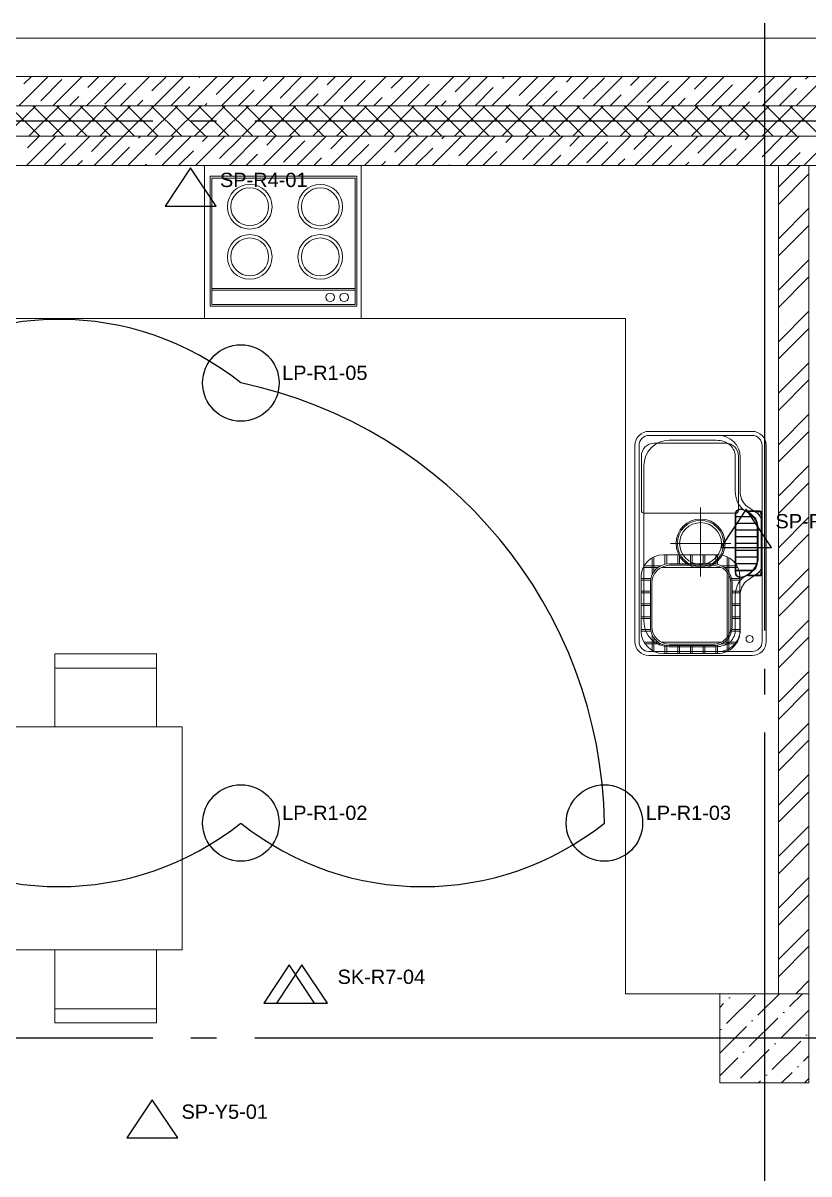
# Model space of a CAD drawing. Header units: inches. Extents: x -21163 to 11874, y -14995 to 6550.
# Drawn here: x -12160 to -9076, y -2796 to 1721 of the extents above; entities that cross this region are included whole.
import ezdxf

# ---------------------------------------------------------------- set-up
doc = ezdxf.new("R2010")
doc.units = ezdxf.units.IN
doc.header["$MEASUREMENT"] = 0
doc.linetypes.add('CONTI', pattern=[0])
doc.linetypes.add('GOST2.303 5', pattern=[24, 20, -1.5, 1, -1.5])
doc.layers.get('0').update_dxf_attribs({"color": 8})
for name, color, linetype in [('axis_dim', 8, 'CONTI'), ('LIGHTING', 4, 'Continuous'), ('SOCKETS', 1, 'Continuous'), ('TAGS', 7, 'Continuous'), ('WIRING', 4, 'Continuous')]:
    doc.layers.add(name, color=color, linetype=linetype)
for name, color, linetype, lineweight in [('furniture', 8, 'Continuous', 0), ('stair1', 8, 'Continuous', 15), ('Wall2', 8, 'Continuous', 5)]:
    doc.layers.add(name, color=color, linetype=linetype, lineweight=lineweight)
doc.styles.get("Standard").update_dxf_attribs({"font": 'arial.ttf'})

# ---------------------------------------------------------------- blocks, each defined once
blk = doc.blocks.new('5566ry')
at = {"linetype": 'ByBlock', "lineweight": 9, "ltscale": 100}
h = blk.add_hatch(dxfattribs=at)
h.set_pattern_fill('ANSI36', color=0, scale=20, angle=0.1731020596280691, style=0)
h.set_pattern_definition([(45.17310205962806, (-320375.4296827945, 1443038.455312585), (33.30275391175018, 123.5796998171359), [158.7499999999999, -31.74999999999999, 0, -31.74999999999999])])
h.paths.add_polyline_path([(-320376.6381613092, 1443388.453487055), (-320026.6381613091, 1443388.453487055), (-320026.6381613091, 1443038.453487055), (-320376.6381613092, 1443038.453487055)])
at = {"color": 0, "linetype": 'ByBlock', "ltscale": 100}
blk.add_lwpolyline([(-320376.6381613092, 1443038.453487055), (-320026.6381613091, 1443038.453487055), (-320026.6381613091, 1443388.453487055), (-320376.6381613092, 1443388.453487055)], close=True, dxfattribs=at)

msp = doc.modelspace()

# ---------------------------------------------------------------- linework, layer by layer
at = {"layer": 'axis_dim', "linetype": 'GOST2.303 5', "lineweight": 25, "ltscale": 100}
for points in [[(-9250.585864923405, 1720.663313470119), (-9250.585864923405, 1336.000607961127)], [(-9250.585864923405, 1336.000607961127), (-13750.58586492341, 1336.000607961127)], [(-3500.582942242714, 1336.000607961127), (-9250.585864923405, 1336.000607961127)], [(-9250.585864923405, 1336.000607961127), (-9250.585864923405, -2263.999392038873)], [(-9250.585864923405, -2263.999392038873), (-13750.58586492341, -2263.999392038873)], [(-3500.582942242714, -2263.999392038873), (-9250.585864923405, -2263.999392038873)], [(-9250.585864923405, -2263.999392038873), (-9250.585864923405, -7663.999392038873)]]:
    msp.add_lwpolyline(points, dxfattribs=at)
at = {"layer": 'furniture'}
for p, q in [((-11425.19181245051, 1119.357724565264), (-11425.19181245051, 609.3577245652642)), ((-11425.19181245051, 1119.357724565264), (-10849.19181245051, 1119.357724565264)), ((-11418.19181245051, 1112.357724565264), (-11418.19181245051, 616.3577245652642)), ((-11418.19181245051, 1112.357724565264), (-10856.19181245051, 1112.357724565264)), ((-10856.19181245051, 1112.357724565264), (-10856.19181245051, 616.3577245652642)), ((-10849.19181245051, 1119.357724565264), (-10849.19181245051, 609.3577245652642)), ((-11418.19181245051, 678.631324565221), (-10856.19181245051, 678.631324565221)), ((-11418.19181245051, 671.631324565221), (-10856.19181245051, 671.631324565221)), ((-11425.19181245051, 609.3577245652642), (-10849.19181245051, 609.3577245652642)), ((-11418.19181245051, 616.3577245652642), (-10856.19181245051, 616.3577245652642)), ((-9298.554751725846, 118.0529712492217), (-9703.554751725846, 118.0529708813493)), ((-9430.554751711876, 102.0529711290811), (-9703.554751711878, 102.0529708813493)), ((-9298.554751711876, 102.0529712492217), (-9703.554751711878, 102.0529708813493)), ((-9758.554751676485, 63.05297083152355), (-9758.554751597323, -24.33026208145647)), ((-9742.554751676485, 63.05297084595905), (-9742.554751597325, -24.33026206702097)), ((-9742.554751676485, 63.05297084595905), (-9742.554751597325, -24.33026206702097)), ((-9683.120450873837, 71.39679136849837), (-9402.202163300455, 71.39679162368076)), ((-9439.55475169418, 83.05297112116487), (-9623.55475169418, 83.05297095399247)), ((-9259.554751613157, -6.482092719749644), (-9259.554751676485, 63.05297128461198)), ((-9243.554751613157, -6.482092705314144), (-9243.554751676485, 63.05297129904748)), ((-9733.120450633556, -193.0750003394122), (-9733.120450828203, 21.39679132286357)), ((-9364.554751510708, -118.9936319889883), (-9364.554751634576, 17.05297118915142)), ((-9352.20216325482, 21.3967916688499), (-9352.202163060176, -193.0749999934258)), ((-9345.554751510708, -118.9936319717589), (-9345.554751634576, 17.05297120638089)), ((-9758.554751597323, -24.33026208145647), (-9758.554751056225, -619.563796255962)), ((-9742.554751597325, -24.33026206702097), (-9742.554751056225, -619.5637962415266)), ((-9742.554751597325, -24.33026206702097), (-9742.554751056225, -619.5637962415266)), ((-9723.554751603842, -16.94702913681148), (-9723.554751597325, -24.33026204932584)), ((-9723.554751597325, -24.33026204932584), (-9723.554751056225, -619.5637962242971)), ((-9259.554751056225, -619.5637958028736), (-9259.554751613157, -6.482092719749644)), ((-9243.554751056225, -619.5637957884381), (-9243.554751613157, -6.482092705314144)), ((-9275.51161422392, -205.7760533636819), (-9323.505268331595, -172.5225188217508)), ((-9362.20216305086, -203.0750000022734), (-9723.120450624243, -203.075000330099)), ((-9501.054751326306, -321.9470289347145), (-9501.05475145483, -181.0055756473365)), ((-9365.109691045223, -211.965253395253), (-9365.109690845922, -431.1642845545346)), ((-9365.109691045223, -211.965253395253), (-9365.109690845922, -431.1642845545346)), ((-9363.089691045672, -211.9241883058484), (-9363.089690845438, -431.2053496397482)), ((-9363.089691045672, -211.9241883058484), (-9363.089690845438, -431.2053496397482)), ((-9294.620092942358, -215.5147689108188), (-9363.089691041947, -215.5147689727518)), ((-9293.00436616873, -217.5347689094405), (-9363.089691040086, -217.5347689727704)), ((-9340.391092049867, -186.7297689525793), (-9344.431092048973, -186.7297689558389)), ((-9340.391092049867, -186.7297689525793), (-9344.431092048973, -186.7297689558389)), ((-9340.567698957377, -188.7497689525979), (-9344.31832066735, -188.7497689558576)), ((-9340.567698957377, -188.7497689525979), (-9344.31832066735, -188.7497689558576)), ((-9287.921864793616, -220.2923925279091), (-9335.681701251284, -187.2008640558841)), ((-9267.139691061318, -193.7997688858221), (-9313.599691061281, -193.7997689277316)), ((-9313.599691061281, -193.7997689277316), (-9313.599691058487, -196.8297689279924)), ((-9267.139691061318, -193.7997688858221), (-9313.599691061281, -193.7997689277316)), ((-9313.599691061281, -193.7997689277316), (-9313.599691058487, -196.8297689279924)), ((-9313.599691058487, -196.8297689279924), (-9267.139691058524, -196.8297688856172)), ((-9313.599691058487, -196.8297689279924), (-9267.139691058524, -196.8297688856172)), ((-9263.099691054762, -200.8697688819292), (-9263.0996908359, -442.2597688820595)), ((-9263.099691054762, -200.8697688819292), (-9263.0996908359, -442.2597688820595)), ((-9260.06969083564, -442.2597688792656), (-9260.069691055432, -200.8697688791352)), ((-9260.06969083564, -442.2597688792656), (-9260.069691055432, -200.8697688791352)), ((-9280.39031752476, -241.7747688975568), (-9363.089691017733, -241.7747689729939)), ((-9279.791719459907, -243.7947688971097), (-9363.08969101587, -243.7947689730125)), ((-9277.23969099389, -268.034768895005), (-9363.089690993518, -268.0347689727704)), ((-9277.23969099203, -270.0547688950236), (-9363.089690991656, -270.054768972789)), ((-9278.554751255528, -399.8221370519522), (-9278.554751397089, -244.5140636016066)), ((-9277.23969088772, -385.6062248593579), (-9277.239691003204, -257.5233129302422)), ((-9277.23969088772, -385.6062248593579), (-9277.239691003204, -257.5233129302422)), ((-9275.219690887237, -385.6997688931796), (-9275.219691003653, -257.429768893161)), ((-9275.219690887237, -385.6997688931796), (-9275.219691003653, -257.429768893161)), ((-9259.554751255528, -399.8221370347227), (-9259.554751397089, -244.5140635839115)), ((-9277.239690970608, -294.2947688952471), (-9363.089690970235, -294.2947689730125)), ((-9277.239690968747, -296.3147688948001), (-9363.089690968372, -296.3147689730312)), ((-9619.294302599485, -321.9470290422822), (-9382.815200054067, -321.9470288276124)), ((-9501.054751326306, -321.9470289347145), (-9501.054751208962, -451.0055756473365)), ((-9277.239690946393, -320.5547688950236), (-9363.08969094602, -320.554768972789)), ((-9277.23969094453, -322.5747688950422), (-9363.08969094416, -322.5747689728077)), ((-9277.239690921248, -347.8247688950422), (-9363.089690921806, -347.8247689728076)), ((-9277.239690920316, -349.8447688950609), (-9363.089690919944, -349.8447689728263)), ((-9690.594512884483, -443.3156986033926), (-9690.594512944088, -377.7888776666868)), ((-9683.92951289469, -432.0811989682177), (-9683.929512946846, -374.2851075848947)), ((-9433.53951295463, -365.9484235045883), (-9646.719512954334, -365.9484236983034)), ((-9640.594512919875, -403.8632561268667), (-9640.594512954332, -365.9484236927154)), ((-9633.92951292077, -402.7674969637217), (-9633.929512954295, -365.9484236866618)), ((-9449.594512921736, -402.2834235189865), (-9625.594512921736, -402.283423679174)), ((-9590.594512921736, -402.2834236470433), (-9590.594512954332, -365.9484236470806)), ((-9583.929512921699, -402.2834236409897), (-9583.929512954297, -365.948423641027)), ((-9540.594512921734, -402.2834236018742), (-9540.594512954332, -365.9484236019115)), ((-9533.9295129217, -402.2834235958206), (-9533.929512954293, -365.9484235958579)), ((-9490.594512921736, -402.2834235562394), (-9490.594512954332, -365.9484235562767)), ((-9483.929512921699, -402.2834235501858), (-9483.929512954295, -365.9484235502231)), ((-9440.594512920805, -402.8481381123336), (-9440.594512954332, -365.9484235111075)), ((-9433.929512919836, -404.0081947611096), (-9433.929512954295, -365.9484235050539)), ((-9396.32951289972, -425.83923109457), (-9396.329512947215, -374.2851073241244)), ((-9390.594512893796, -433.0160029015886), (-9390.59451294409, -377.2551226478453)), ((-9277.239690897964, -374.0847688952844), (-9363.089690897594, -374.0847689730498)), ((-9277.239690896102, -376.1047688948373), (-9363.08969089573, -376.1047689730684)), ((-9279.791719318346, -400.3447688973891), (-9363.089690874309, -400.3447689728262)), ((-9280.390317378546, -402.3647688978734), (-9363.089690872446, -402.3647689728448)), ((-9667.79673767274, -415.9484237173955), (-9725.592829056062, -415.9484237695495)), ((-9656.562238049673, -409.2834237071136), (-9722.089058986843, -409.2834237667183)), ((-9418.885204820872, -415.948423491084), (-9655.559820998438, -415.9484237062196)), ((-9451.95051291676, -407.6154235212515), (-9622.49451291652, -407.6154236763167)), ((-9358.169966843889, -409.2834234360988), (-9418.626787780762, -409.2834234910468)), ((-9354.666196762562, -415.9484234328764), (-9407.392288145587, -415.9484234808395)), ((-9396.32951266037, -690.0448567143093), (-9396.329512891338, -435.2659902276854)), ((-9390.594512668416, -681.1390944260555), (-9390.594512883552, -444.1717525047632)), ((-9293.004365978742, -426.6047689092728), (-9363.089690850094, -426.6047689730684)), ((-9294.620092749574, -428.6247689106884), (-9363.089690848232, -428.624768973087)), ((-9335.403702991993, -456.6084571627351), (-9288.009172336177, -424.1394609471234)), ((-9323.294866560936, -471.3439983932683), (-9275.6638782555, -438.7130100142593)), ((-9267.139690832213, -446.2997688858221), (-9313.599690832176, -446.2997689277316)), ((-9313.599690832176, -446.2997689277316), (-9313.599690829382, -449.3297689279923)), ((-9267.139690832213, -446.2997688858221), (-9313.599690832176, -446.2997689277316)), ((-9313.599690832176, -446.2997689277316), (-9313.599690829382, -449.3297689279923)), ((-9313.599690829382, -449.3297689279923), (-9267.13969082942, -449.3297688856172)), ((-9313.599690829382, -449.3297689279923), (-9267.13969082942, -449.3297688856172)), ((-9733.929512682349, -666.3384237775962), (-9733.929512875135, -453.1584237774285)), ((-9696.01468043586, -459.2834237429696), (-9733.929512870476, -459.2834237774285)), ((-9697.110439586431, -465.9484237439381), (-9733.929512863959, -465.9484237774657)), ((-9697.594512696356, -650.2834237443665), (-9697.594512855612, -474.2834237443665)), ((-9692.262512698748, -647.9274237395647), (-9692.262512853345, -477.383423739803)), ((-9382.182512698673, -647.9274234578396), (-9382.182512853273, -477.383423458078)), ((-9346.329512869917, -459.2834234253886), (-9379.174345304236, -459.2834234551909)), ((-9346.329512863398, -465.9484234254258), (-9378.078586140626, -465.9484234542969)), ((-9377.594512696356, -650.283423453794), (-9377.594512855614, -474.2834234537939)), ((-9346.329512681788, -666.3384234255562), (-9346.329512875503, -453.1584234253886)), ((-9344.431091804967, -456.3997689557644), (-9340.39109180493, -456.3997689525048)), ((-9344.431091804967, -456.3997689557644), (-9340.39109180493, -456.3997689525048)), ((-9344.318320426139, -454.3797689557457), (-9340.567698715233, -454.3797689524861)), ((-9344.318320426139, -454.3797689557457), (-9340.567698715233, -454.3797689524861)), ((-9697.594512823947, -509.2834237443666), (-9733.929512824841, -509.2834237774285)), ((-9697.59451281836, -515.9484237444038), (-9733.929512818322, -515.9484237774657)), ((-9346.329512824283, -509.2834234253886), (-9377.594512823947, -509.2834234537939)), ((-9346.329512818695, -515.9484234254257), (-9377.59451281836, -515.9484234538312)), ((-9364.554751018972, -660.9470288108485), (-9364.554751141906, -525.084113800657)), ((-9345.554751018972, -660.9470287936191), (-9345.554751141906, -525.0841137834275)), ((-9697.594512779246, -559.2834237443666), (-9733.929512779207, -559.2834237774285)), ((-9697.594512772725, -565.9484237444038), (-9733.929512772687, -565.9484237774657)), ((-9346.329512779579, -559.2834234253886), (-9377.594512779246, -559.283423453794)), ((-9346.32951277306, -565.9484234254257), (-9377.594512772725, -565.9484234538312)), ((-9758.554751056225, -619.563796255962), (-9758.554750977062, -706.9470291684764)), ((-9742.554751056225, -619.5637962415266), (-9742.554750977062, -706.9470291540409)), ((-9742.554751056225, -619.5637962415266), (-9742.554750977062, -706.9470291540409)), ((-9697.594512733607, -609.2834237443666), (-9733.929512733572, -609.2834237774285)), ((-9697.594512728023, -615.9484237444038), (-9733.929512727984, -615.9484237774657)), ((-9723.554751056225, -619.5637962242971), (-9723.554751049705, -626.9470291368114)), ((-9346.329512733944, -609.2834234253886), (-9377.594512733607, -609.283423453794)), ((-9346.329512727425, -615.9484234254257), (-9377.594512728023, -615.9484234538312)), ((-9259.554750977062, -706.947028715388), (-9259.554751056225, -619.5637958028736)), ((-9243.554750977062, -706.9470287009525), (-9243.554751056225, -619.5637957884381)), ((-9697.02979808671, -659.2834237439009), (-9733.929512688868, -659.2834237774285)), ((-9695.79667216258, -666.272695280836), (-9732.794189481045, -666.2726953143637)), ((-9345.194189481415, -666.2726949623237), (-9379.392353201263, -666.2726949930573)), ((-9346.32951268831, -659.2834234253886), (-9378.159227289238, -659.2834234542595)), ((-9666.861933207118, -709.2834237164269), (-9722.622813460397, -709.283423767184)), ((-9655.1259835623, -715.948423705754), (-9718.444208523237, -715.9484237630302)), ((-9690.594512613468, -741.7079698091756), (-9690.594512668418, -681.251148872302)), ((-9683.929512610639, -745.2117398788604), (-9683.929512658135, -692.4856484953696)), ((-9418.738841681721, -709.2834234910468), (-9655.706183603012, -709.2834237061822)), ((-9640.594512602293, -753.5484236928085), (-9640.594512632095, -720.7035912584895)), ((-9633.929512603188, -753.5484236867549), (-9633.929512631126, -721.7993504090617)), ((-9449.594512631164, -722.2834235189865), (-9625.594512631165, -722.283423679174)), ((-9451.9505126355, -717.6954235213259), (-9622.494512635263, -717.6954236759256)), ((-9590.594512602293, -753.5484236471736), (-9590.594512631164, -722.2834236470434)), ((-9583.929512603187, -753.5484236411202), (-9583.929512631128, -722.2834236409897)), ((-9540.594512602293, -753.5484236020046), (-9540.594512631164, -722.2834236018742)), ((-9533.929512603187, -753.548423595951), (-9533.929512631126, -722.2834235958206)), ((-9490.594512602293, -753.5484235563698), (-9490.594512631164, -722.2834235562394)), ((-9483.929512603188, -753.5484235503162), (-9483.929512631126, -722.2834235501858)), ((-9440.594512602293, -753.5484235112006), (-9440.594512631164, -721.7187089098068)), ((-9433.929512603187, -753.5484235051471), (-9433.929512632058, -720.5586522489237)), ((-9361.814816750564, -715.9484234393957), (-9420.063041712136, -715.9484234924811)), ((-9357.636211825513, -709.2834234356332), (-9408.327092078493, -709.2834234817336)), ((-9396.329512610078, -745.2117396176244), (-9396.329512651988, -698.7276158474768)), ((-9390.594512612537, -742.2417242831933), (-9390.594512659103, -691.5508440297479)), ((-9703.55475094167, -745.9470291186506), (-9430.554750941672, -745.9470288709188)), ((-9703.55475094167, -745.9470291186506), (-9298.554750941672, -745.9470287507781)), ((-9703.55475092677, -761.9470291186506), (-9298.55475092677, -761.9470287507781)), ((-9433.53951260259, -753.5484235046814), (-9646.719512602293, -753.5484236983965)), ((-9623.554750958438, -726.9470290460075), (-9439.554750958436, -726.9470288788351))]:
    msp.add_line(p, q, dxfattribs=at)
for points in [[(-13475.59118034269, 1160.833420606396), (-13475.5913082503, 561.1751170391881), (-12975.5913082503, 561.1751170391881), (-12975.5913082503, 561.1751170391881), (-9795.585982067401, 561.0013407618181), (-9795.584724378663, -2089.040977002259), (-9195.584724378663, -2089.040966071093), (-9195.585992998742, 1161.000567030664)], [(-13235.59124937316, -1042.029525891636), (-13235.59124937316, -1917.029525891637), (-11535.13561278105, -1917.029525891666), (-11535.13561278105, -1042.029525891666)]]:
    msp.add_lwpolyline(points, close=True, dxfattribs=at)
for points in [[(-11447.52697800819, 561.0647666703527), (-11447.52697800819, 1161.064766671342)], [(-10832.55471747063, 561.0647666703527), (-10832.55471747063, 1161.064766671342)], [(-12035.36074139056, -1042.029525891636), (-12035.36074139056, -755.5496854390866), (-11635.36074139056, -755.5496854390866), (-11635.36074139056, -1042.029525891636)], [(-12035.36074139056, -810.6114832921802), (-11635.36074139056, -810.6114832921802)], [(-12035.36074139056, -1917.029525891637), (-12035.36074139056, -2203.509366344187), (-11635.36074139056, -2203.509366344187), (-11635.36074139056, -1917.029525891637)], [(-12035.36074139056, -2148.447568491093), (-11635.36074139056, -2148.447568491093)]]:
    msp.add_lwpolyline(points, dxfattribs=at)
for centre, radius in [((-9270.645589489468, -203.1146702917675), 6), ((-9501.054751326306, -321.9470289347145), 96), ((-9501.054751326306, -321.9470289347145), 91), ((-9501.054751326306, -321.9470289347145), 82), ((-9270.645589273401, -441.22153034689), 6), ((-9308.554750986375, -696.9470287600914), 14)]:
    msp.add_circle(centre, radius, dxfattribs=at)
for centre, radius, start, end in [((-11270.02073709478, 999.6628872728407), 87.77903083265119, 0, 180), ((-10993.19203709459, 999.6628872728407), 87.77903083265119, 0, 180), ((-11270.02073709478, 999.6628872728407), 74.27903083265117, 0, 180), ((-10993.19203709459, 999.6628872728407), 74.27903083265117, 0, 180), ((-11270.02073709478, 999.6628872728407), 87.77903083265028, 180, 0), ((-11270.02073709478, 999.6628872728407), 74.27903083265028, 180, 0), ((-10993.19203709459, 999.6628872728407), 87.77903083265028, 180, 0), ((-10993.19203709459, 999.6628872728407), 74.27903083265028, 180, 0), ((-11270.02073709478, 802.7242248409393), 87.77903083265119, 0, 180), ((-11270.02073709478, 802.7242248409393), 74.27903083265117, 0, 180), ((-10993.19203709459, 802.7242248409393), 87.77903083265119, 0, 180), ((-10993.19203709459, 802.7242248409393), 74.27903083265117, 0, 180), ((-11270.02073709478, 802.7242248409393), 87.77903083265028, 180, 0), ((-11270.02073709478, 802.7242248409393), 74.27903083265028, 180, 0), ((-10993.19203709459, 802.7242248409393), 87.77903083265028, 180, 0), ((-10993.19203709459, 802.7242248409393), 74.27903083265028, 180, 0), ((-10954.59177934888, 644.1312762007084), 16.81167825504781, 0, 180), ((-10954.59177934888, 644.1312762007084), 16.81167825504781, 180, 0), ((-10899.09177934888, 644.1312762007084), 16.81167825504781, 0, 180), ((-10899.09177934888, 644.1312762007084), 16.81167825504781, 180, 0), ((-9703.554751676485, 63.05297088134931), 55, 90.00000005336085, 180.0000000533608), ((-9703.554751676485, 63.05297088134931), 39, 90.00000005336085, 180.0000000533608), ((-9703.554751676485, 63.05297088134931), 39, 90.00000005336085, 180.0000000533608), ((-9430.554751633645, 17.05297112908111), 84.99999999953434, 5.33608529e-08, 90.00000005336085), ((-9298.554751676485, 63.05297124922173), 55, 5.33608529e-08, 90.00000005336085), ((-9298.554751676485, 63.05297124922173), 39.00000000046566, 5.33608529e-08, 90.00000005336085), ((-9683.120450828203, 21.39679136849837), 50, 90.00000005336085, 180.0000000533608), ((-9623.554751603842, -16.94702904600753), 100, 90.00000005336085, 180.0000000533608), ((-9439.554751613156, -6.947028878835126), 89.99999999989737, 51.97606969798734, 90.00000005336085), ((-9402.20216325482, 21.39679162368075), 50, 5.33608529e-08, 90.00000005336085), ((-9430.554751634574, 17.05297112908111), 66, 5.33608529e-08, 45.28155674915303), ((-9269.55475151071, -118.9936319023753), 94.9999999999496, 180.0000000533608, 225.8872044075416), ((-9269.554751511641, -118.9936319023753), 75.99999999967143, 180.0000000533608, 224.7752360965963), ((-9723.120450633556, -193.075000330099), 10, 180.0000000533608, 270.0000000533608), ((-9332.343154336306, -210.6533403659622), 32.79278950799457, 154.5866431912376, 182.2927950349014), ((-9332.343154336306, -210.6533403659622), 32.79278950799457, 154.5866431912376, 182.2927950349014), ((-9332.343154336306, -210.6533403654966), 30.77278950795544, 154.9901890110121, 182.3668616991878), ((-9332.343154336306, -210.6533403654966), 30.77278950795544, 154.9901890110121, 182.3668616991878), ((-9362.202163060172, -193.0750000022734), 10, 270.0000000533608, 5.33608529e-08), ((-9341.63200915137, -212.2376627537804), 25.66101149732033, 96.2622388790142, 142.3992526663814), ((-9341.63200915137, -212.2376627537804), 25.66101149732033, 96.2622388790142, 142.3992526663814), ((-9341.63200915137, -212.2376627537804), 23.6410114972914, 96.5245713096113, 141.8787821287979), ((-9341.63200915137, -212.2376627537804), 23.6410114972914, 96.5245713096113, 141.8787821287979), ((-9359.267170131185, -269.5122018486644), 82.89897942364921, 8.315301766594121, 76.9636381611427), ((-9359.267170131185, -269.5122018486644), 82.89897942364921, 8.315301766594121, 76.9636381611427), ((-9359.229011580326, -269.4821645168039), 84.86946555691416, 8.164229476905621, 77.17561781887214), ((-9359.229011580326, -269.4821645168039), 84.86946555691416, 8.164229476905621, 77.17561781887214), ((-9314.554751397087, -244.5140636337372), 36, 5.33608529e-08, 42.28541371121164), ((-9314.554751397087, -244.5140636346685), 55.00000000046566, 5.33608529e-08, 44.77523609659638), ((-9267.1396910548, -200.8697688856545), 7.069999999832361, 5.33608529e-08, 90.00000005336085), ((-9267.1396910548, -200.8697688856545), 7.069999999832361, 5.33608529e-08, 90.00000005336085), ((-9267.1396910548, -200.8697688856545), 4.040000000037252, 5.33608529e-08, 90.00000005336085), ((-9267.1396910548, -200.8697688856545), 4.040000000037252, 5.33608529e-08, 90.00000005336085), ((-9646.71951287517, -453.1584236978004), 87.21000000000001, 90.00000005336085, 180.0000000533608), ((-9625.594512856544, -474.2834236787083), 72, 90.00000005336085, 180.0000000533608), ((-9449.594512856544, -474.2834235189865), 72, 5.33608529e-08, 90.00000005336085), ((-9433.539512875466, -453.1584235040853), 87.21000000000001, 5.33608529e-08, 90.00000005336085), ((-9359.26717003619, -373.617336090413), 82.89897942351801, 283.0363619482824, 351.6846983471922), ((-9359.26717003619, -373.617336090413), 82.89897942351801, 283.0363619482824, 351.6846983471922), ((-9359.22901148533, -373.6473734213422), 84.86946555714508, 282.8243822905544, 351.8357705820504), ((-9359.22901148533, -373.6473734213422), 84.86946555714508, 282.8243822905544, 351.8357705820504), ((-9314.554751255528, -399.8221370845485), 35.99999999963471, 317.5084692806866, 5.33608529e-08), ((-9314.554751255528, -399.8221370840828), 54.99999999993983, 315.0000000383213, 5.33608529e-08), ((-9622.494512853193, -477.3834236760075), 69.76800000000001, 90.00000005336085, 180.0000000533608), ((-9451.95051285343, -477.383423521408), 69.76800000000001, 5.33608529e-08, 90.00000005336085), ((-9332.343154134207, -432.4761975242207), 32.79278950772515, 177.7072050785663, 205.4133569333282), ((-9332.343154134207, -432.4761975242207), 32.79278950772515, 177.7072050785663, 205.4133569333282), ((-9332.343154134207, -432.4761975246864), 30.77278950821058, 177.6331384009505, 205.0098111139547), ((-9332.343154134207, -432.4761975246864), 30.77278950821058, 177.6331384009505, 205.0098111139547), ((-9341.632008952998, -430.8918751531662), 25.66101149727276, 217.6007474620288, 263.737761228344), ((-9341.632008952998, -430.8918751531662), 25.66101149727276, 217.6007474620288, 263.737761228344), ((-9341.632008952998, -430.8918751527007), 23.64101149743062, 218.1212179572733, 263.4754287709538), ((-9341.632008952998, -430.8918751527007), 23.64101149743062, 218.1212179572733, 263.4754287709538), ((-9267.139690835938, -442.2597688857848), 4.040000000037252, 270.0000000533608, 5.33608529e-08), ((-9267.139690835938, -442.2597688857848), 7.070000000065192, 270.0000000533608, 5.33608529e-08), ((-9267.139690835938, -442.2597688857848), 4.040000000037252, 270.0000000533608, 5.33608529e-08), ((-9267.139690835938, -442.2597688857848), 7.070000000065192, 270.0000000533608, 5.33608529e-08), ((-9269.554751141906, -525.0841137149754), 95, 133.8797293648128, 180.0000000533608), ((-9269.554751141906, -525.0841137145097), 76, 135.0000000383213, 180.0000000533608), ((-9623.554751049705, -626.9470290460075), 100, 180.0000000533608, 270.0000000533608), ((-9646.719512682388, -666.338423697968), 87.21000000000001, 180.0000000533608, 270.0000000533608), ((-9625.594512696356, -650.2834236787083), 72, 180.0000000533608, 270.0000000533608), ((-9622.494512698591, -647.927423675769), 69.76800000000001, 180.0000000533608, 270.0000000533608), ((-9451.95051269883, -647.9274235211695), 69.76800000000001, 270.0000000533608, 5.33608529e-08), ((-9449.594512696354, -650.2834235189865), 72, 270.0000000533608, 5.33608529e-08), ((-9433.539512681751, -666.3384235047185), 87.21000000000001, 270.0000000533608, 5.33608529e-08), ((-9430.554751018972, -660.9470288709188), 85, 270.0000000533608, 5.33608529e-08), ((-9430.554751018972, -660.9470288709188), 66.00000000005355, 314.718443361096, 5.33608529e-08), ((-9703.554750977062, -706.9470291186506), 55, 180.0000000533608, 270.0000000533608), ((-9703.554750977062, -706.9470291186506), 39, 180.0000000533608, 270.0000000533608), ((-9703.55475097613, -706.9470291186506), 39.00000000046566, 180.0000000533608, 270.0000000533608), ((-9439.554751040392, -636.9470288793007), 89.99999999988358, 270.0000000533608, 308.0239304035846), ((-9298.554750977062, -706.9470287507781), 55, 270.0000000533608, 5.33608529e-08), ((-9298.55475097613, -706.9470287507781), 39, 270.0000000533608, 5.33608529e-08)]:
    msp.add_arc(centre, radius, start, end, dxfattribs=at)
at = {"layer": 'LIGHTING'}
for centre in [(-11304.756841283772, 307.9439971188025), (-11304.756841283772, -1418.94236089656), (-9878.16867805888, -1418.94236089656)]:
    msp.add_circle(centre, 150, dxfattribs=at)
at = {"layer": 'SOCKETS'}
for p, q in [((-11601.78763085685, 1001.9173775870506), (-11401.78763085685, 1001.9173775870506)), ((-9422.05567048253, -337.41957005190085), (-9222.05567048253, -337.41957005190085)), ((-11215.270369079448, -2125.447504649103), (-11015.270369079448, -2125.447504649103)), ((-11165.270369079448, -2125.447504649103), (-10965.270369079448, -2125.447504649103)), ((-11752.618368192538, -2654.799196062369), (-11552.618368192538, -2654.799196062369))]:
    msp.add_line(p, q, dxfattribs=at)
for points in [[(-11601.78763085685, 1001.9173775870506), (-11401.78763085685, 1001.9173775870506), (-11501.78763085685, 1151.9173775870506)], [(-9422.05567048253, -337.41957005190085), (-9222.05567048253, -337.41957005190085), (-9322.05567048253, -187.41957005190085)], [(-11215.270369079448, -2125.447504649103), (-11015.270369079448, -2125.447504649103), (-11115.270369079448, -1975.447504649103)], [(-11165.270369079448, -2125.447504649103), (-10965.270369079448, -2125.447504649103), (-11065.270369079448, -1975.447504649103)], [(-11752.618368192538, -2654.799196062369), (-11552.618368192538, -2654.799196062369), (-11652.618368192538, -2504.799196062369)]]:
    msp.add_lwpolyline(points, close=True, dxfattribs=at)
at = {"layer": 'stair1', "ltscale": 75}
msp.add_lwpolyline([(-13825.5912442965, 1661.000607961127), (-2250.385632605664, 1661.000607961127)], dxfattribs=at)
at = {"layer": 'Wall2', "ltscale": 100}
for points in [[(-4225.592236261866, 1511.000874255879), (-13825.59124411609, 1511.000597885119)], [(-12175.65223444474, 1396.000645384579), (-12060.65223113404, 1511.000648695285)], [(-12156.08196897121, 1481.862171705587), (-12126.94349388996, 1511.00064678683)], [(-12089.79070823496, 1415.57091096935), (-12006.92663231466, 1498.434986889632)], [(-12043.06970915539, 1396.000649201459), (-11928.0697058447, 1511.000652512136)], [(-11910.48718386605, 1396.00065301831), (-11795.48718055535, 1511.000656329016)], [(-11904.83809078087, 1467.941006950955), (-11861.77844331126, 1511.000654420562)], [(-11777.9046585767, 1396.00065683519), (-11662.90465526601, 1511.000660145896)], [(-11653.59421259053, 1454.019842196351), (-11596.61339273256, 1511.000662054293)], [(-11645.32213328736, 1396.00066065207), (-11530.32212997666, 1511.000663962747)], [(-11512.73960799801, 1396.000664468921), (-11397.73960468731, 1511.000667779627)], [(-11468.64159513641, 1506.389938177985), (-11464.03086744322, 1511.000665871172)], [(-11402.35033440017, 1440.098677441748), (-11331.44834215387, 1511.000669688053)], [(-11380.15708270866, 1396.000668285772), (-11265.15707939798, 1511.000671596478)], [(-11247.5745574193, 1396.000672102652), (-11132.57455410863, 1511.000675413358)], [(-11217.39771694608, 1492.468773423353), (-11198.86581686452, 1511.000673504903)], [(-11151.10645620984, 1426.177512687115), (-11068.24238028953, 1509.041588607427)], [(-11114.99203212998, 1396.000675919532), (-10999.99202881927, 1511.000679230209)], [(-10982.40950684062, 1396.000679736383), (-10867.40950352993, 1511.000683047089)], [(-10966.15383875573, 1478.547608668749), (-10933.70076628584, 1511.000681138663)], [(-10899.86257801949, 1412.256347932512), (-10816.99850209919, 1495.120423852823)], [(-10849.82698155127, 1396.000683553263), (-10734.82697824059, 1511.000686863969)], [(-10717.24445626194, 1396.000687370143), (-10602.24445295123, 1511.00069068082)], [(-10714.90996056538, 1464.626443914146), (-10668.53571570713, 1511.000688772394)], [(-10584.66193097258, 1396.000691186994), (-10469.66192766188, 1511.0006944977)], [(-10463.66608237505, 1450.705279159542), (-10403.37066512848, 1511.000696406125)], [(-10452.07940568323, 1396.000695003874), (-10337.07940237254, 1511.00069831458)], [(-10319.49688039389, 1396.000698820754), (-10204.4968770832, 1511.000702131431)], [(-10278.71346492092, 1503.075375141176), (-10270.78813983909, 1511.000700222977)], [(-10212.42220418469, 1436.784114404939), (-10138.20561454977, 1511.000704039857)], [(-10186.91435510455, 1396.000702637605), (-10071.91435179384, 1511.000705948282)], [(-10054.33182981519, 1396.000706454485), (-9939.331826504504, 1511.000709765191)], [(-10027.46958673058, 1489.154210386573), (-10005.6230892604, 1511.000707856737)], [(-9961.178325994355, 1422.862949650335), (-9878.314250074058, 1505.727025570618)], [(-9921.749304525852, 1396.000710271365), (-9806.749301215163, 1511.000713582042)], [(-9789.166779236512, 1396.000714088216), (-9674.166775925803, 1511.000717398893)], [(-9776.225708540245, 1475.233045631969), (-9740.458038681732, 1511.000715490439)], [(-9709.934447803995, 1408.941784895732), (-9627.070371883696, 1491.805860816014)], [(-9656.584253947158, 1396.000717905067), (-9541.584250636464, 1511.000721215773)], [(-9524.9818303499, 1461.311880877337), (-9475.29298810305, 1511.000723124199)], [(-9524.001728657815, 1396.000721721947), (-9409.001725347121, 1511.000725032653)], [(-9391.419203368474, 1396.000725538827), (-9276.419200057782, 1511.000728849504)], [(-9273.737952159549, 1447.390716122704), (-9210.12793752434, 1511.00073075793)], [(-9258.836678079118, 1396.000729355678), (-9143.836674768412, 1511.000732666384)], [(-9126.254152789763, 1396.000733172558), (-9011.254149479086, 1511.000736483264)], [(-9088.785334705439, 1499.760812104368), (-9077.545412234998, 1511.00073457481)], [(-11838.54683004463, 1401.649746214746), (-11755.68275412433, 1484.513822135029)], [(-11579.03087075391, 1396.000662560495), (-11504.43887593398, 1470.592657380425)], [(-11313.86582017523, 1396.000670194226), (-11253.19499774364, 1456.671492625793)], [(-10648.61869982914, 1398.335183177908), (-10565.75462390884, 1481.19925909822)], [(-10385.7881431498, 1396.0006969123), (-10314.51074571848, 1467.278094343616)], [(-10120.6230925711, 1396.00070454603), (-10063.26686752814, 1453.356929589013)], [(-9457.710466124387, 1396.000723630373), (-9375.826493693363, 1477.884696061411)], [(-9192.545415545692, 1396.000731264133), (-9124.582615503015, 1463.963531306807)], [(-11976.77844662195, 1396.000651109884), (-11940.63537157844, 1432.143726153395)], [(-11711.61339604327, 1396.000658743615), (-11689.39149338809, 1418.222561398791)], [(-11446.44834546457, 1396.000666377375), (-11438.14761519775, 1404.301396644187)], [(-11048.70076959654, 1396.000677827957), (-11001.95111955329, 1442.750327871189)], [(-10783.53571901784, 1396.000685461688), (-10750.70724136296, 1428.829163116586)], [(-10518.37066843916, 1396.000693095448), (-10499.46336317262, 1414.907998361982)], [(-10253.20561786045, 1396.000700729179), (-10248.21948498226, 1400.986833607379)], [(-9855.458041992426, 1396.000712179761), (-9812.022989337805, 1439.435764834409)], [(-9590.292991413728, 1396.000719813522), (-9560.779111147473, 1425.514600079776)], [(-9325.127940835031, 1396.000727447253), (-9309.535232957125, 1411.593435325144)], [(-13710.59124498416, 1396.000601195797), (-4225.592232951189, 1396.000874255879)], [(-13710.59124498415, 1396.000601195797), (-4225.592232951189, 1396.000874255879)], [(-12229.36097525468, 1276.000643838379), (-12109.36097180007, 1396.000647293004)], [(-12093.40956809691, 1276.000647752234), (-12213.40956464229, 1396.000644297609)], [(-12136.55320755214, 1276.000646510199), (-12016.55320409751, 1396.000649964823)], [(-12000.60180573799, 1276.000650424053), (-12120.60180228337, 1396.000646969428)], [(-12043.74543984961, 1276.000649182018), (-11923.74543639499, 1396.000652636642)], [(-11907.79404337907, 1276.000653095872), (-12027.79403992441, 1396.000649641218)], [(-11950.93767214705, 1276.000651853807), (-11830.93766869243, 1396.000655308432)], [(-11814.98628102015, 1276.000655767661), (-11934.9862775655, 1396.000652313037)], [(-11858.12990444452, 1276.000654525626), (-11738.12990098988, 1396.000657980251)], [(-11722.1785186612, 1276.00065843948), (-11842.17851520658, 1396.000654984827)], [(-11765.32213674197, 1276.000657197445), (-11645.32213328736, 1396.00066065207)], [(-11629.37075630228, 1276.00066111127), (-11749.37075284766, 1396.000657656645)], [(-11672.51436903944, 1276.000659869235), (-11552.51436558481, 1396.00066332386)], [(-11536.56299394336, 1276.000663783089), (-11656.56299048871, 1396.000660328435)], [(-11579.70660133689, 1276.000662541054), (-11459.70659788227, 1396.00066599565)], [(-11443.75523158444, 1276.000666454908), (-11563.75522812979, 1396.000663000254)], [(-11486.89883363435, 1276.000665212873), (-11366.89883017973, 1396.000668667498)], [(-11350.94746922549, 1276.000669126698), (-11470.94746577087, 1396.000665672073)], [(-11394.09106593181, 1276.000667884663), (-11274.09106247718, 1396.000671339288)], [(-11258.13970686657, 1276.000671798517), (-11378.13970341193, 1396.000668343863)], [(-11301.28329822926, 1276.000670556453), (-11181.28329477464, 1396.000674011077)], [(-11165.33194450765, 1276.000674470336), (-11285.33194105303, 1396.000671015682)], [(-11208.47553052672, 1276.000673228272), (-11088.47552707211, 1396.000676682896)], [(-11072.52418214873, 1276.000677142126), (-11192.52417869408, 1396.000673687501)], [(-11115.66776282418, 1276.000675900091), (-10995.66775936955, 1396.000679354715)], [(-10979.71641978978, 1276.000679813945), (-11099.71641633516, 1396.000676359291)], [(-11022.85999512164, 1276.00067857188), (-10902.859991667, 1396.000682026534)], [(-10886.90865743086, 1276.000682485734), (-11006.90865397623, 1396.00067903111)], [(-10930.05222741909, 1276.000681243699), (-10810.05222396447, 1396.000684698324)], [(-10794.10089507194, 1276.000685157553), (-10914.10089161732, 1396.000681702929)], [(-10837.24445971656, 1276.000683915518), (-10717.24445626194, 1396.000687370143)], [(-10701.29313271303, 1276.000687829343), (-10821.29312925837, 1396.000684374719)], [(-10744.43669201401, 1276.000686587308), (-10624.43668855938, 1396.000690041933)], [(-10608.48537035408, 1276.000690501162), (-10728.48536689945, 1396.000687046538)], [(-10651.62892431148, 1276.000689259127), (-10531.62892085684, 1396.000692713752)], [(-10515.67760799516, 1276.000693172981), (-10635.67760454053, 1396.000689718327)], [(-10558.82115660892, 1276.000691930946), (-10438.82115315431, 1396.000695385542)], [(-10422.86984563624, 1276.000695844771), (-10542.86984218161, 1396.000692390146)], [(-10466.01338890639, 1276.000694602736), (-10346.01338545177, 1396.000698057361)], [(-10330.0620832773, 1276.00069851659), (-10450.06207982266, 1396.000695061965)], [(-10373.20562120385, 1276.000697274555), (-10253.20561774921, 1396.000700729179)], [(-10237.25432091838, 1276.000701188409), (-10357.25431746374, 1396.000697733755)], [(-10280.39785350131, 1276.000699946374), (-10160.39785004667, 1396.000703400998)], [(-10144.44655855945, 1276.000703860199), (-10264.44655510482, 1396.000700405574)], [(-10187.59008579876, 1276.000702618164), (-10067.59008234412, 1396.000706072788)], [(-10051.63879620053, 1276.000706532018), (-10171.6387927459, 1396.000703077393)], [(-10094.78231809622, 1276.000705289954), (-9974.7823146416, 1396.000708744607)], [(-9958.831033841598, 1276.000709203837), (-10078.83103038697, 1396.000705749183)], [(-10001.97455039368, 1276.000707961802), (-9881.974546939042, 1396.000711416426)], [(-9866.023271482694, 1276.000711875626), (-9986.02326802804, 1396.000708421002)], [(-9909.166782691136, 1276.000710633591), (-9789.166779236512, 1396.000714088216)], [(-9773.215509123758, 1276.000714547445), (-9893.215505669117, 1396.000711092792)], [(-9816.359014988593, 1276.000713305381), (-9696.359011533956, 1396.000716760035)], [(-9680.407746764824, 1276.000717219235), (-9800.4077433102, 1396.000713764611)], [(-9723.551247286052, 1276.0007159772), (-9603.551243831425, 1396.000719431825)], [(-9587.599984405902, 1276.000719891054), (-9707.59998095128, 1396.00071643643)], [(-9630.743479583522, 1276.000718649019), (-9510.743476128882, 1396.000722103644)], [(-9494.792222046972, 1276.000722562844), (-9614.79221859233, 1396.000719108219)], [(-9537.935711880964, 1276.000721320809), (-9417.93570842634, 1396.000724775434)], [(-9401.984459688036, 1276.000725234663), (-9521.984456233411, 1396.000721780038)], [(-9445.12794417842, 1276.000723992628), (-9325.127940723794, 1396.000727447253)], [(-9309.176697329116, 1276.000727906482), (-9429.176693874491, 1396.000724451857)], [(-9352.320176475878, 1276.000726664447), (-9232.320173021253, 1396.000730119071)], [(-9216.368934970196, 1276.000730578272), (-9336.368931515572, 1396.000727123647)], [(-9259.51240877335, 1276.000729336237), (-9139.51240531871, 1396.000732790861)], [(-9123.561172611262, 1276.000733250091), (-9243.561169156637, 1396.000729795466)], [(-9166.704641070792, 1276.000732008056), (-9046.704637616167, 1396.00073546268)], [(-9030.753410252328, 1276.00073592191), (-9150.753406797701, 1396.000732467256)], [(-4225.59222949655, 1276.000874255879), (-13590.59124588996, 1276.000604650421)], [(-4225.59222949655, 1276.000874255879), (-13590.59124588995, 1276.000604650421)], [(-12145.48719063135, 1161.000646253008), (-12030.48718732068, 1276.000649563685)], [(-12142.16080421661, 1230.61829351524), (-12096.77845007657, 1276.000647655231)], [(-12012.90466534203, 1161.000650069859), (-11897.90466203134, 1276.000653380536)], [(-11890.91692602626, 1216.697128760607), (-11831.61339949789, 1276.000655288962)], [(-11880.32214005269, 1161.00065388671), (-11765.322136742, 1276.000657197416)], [(-11747.73961476332, 1161.000657703619), (-11632.73961145264, 1276.000661014296)], [(-11705.96430857215, 1269.067224742271), (-11699.03087420854, 1276.000659105842)], [(-11639.67304783593, 1202.775964006033), (-11566.44834891921, 1276.000662922751)], [(-11615.15708947399, 1161.00066152047), (-11500.15708616328, 1276.000664831147)], [(-11482.57456418463, 1161.000665337321), (-11367.57456087394, 1276.000668648027)], [(-11454.72043038182, 1255.146059987609), (-11433.86582362986, 1276.000666739573)], [(-11388.42916964557, 1188.854799251371), (-11305.56509372527, 1271.718875171683)], [(-11349.99203889529, 1161.000669154201), (-11234.9920355846, 1276.000672464907)], [(-11217.40951360595, 1161.000672971081), (-11102.40951029525, 1276.000676281758)], [(-11203.47655219147, 1241.224895233006), (-11168.70077305116, 1276.000674373304)], [(-11084.8269883166, 1161.000676787932), (-10969.82698500591, 1276.000680098638)], [(-10952.24446302726, 1161.000680604812), (-10837.24445971656, 1276.000683915518)], [(-10952.23267400112, 1227.303730478402), (-10903.53572247248, 1276.000682007064)], [(-10819.66193773792, 1161.000684421692), (-10704.66193442721, 1276.000687732369)], [(-10700.98879581078, 1213.382565723798), (-10638.37067189377, 1276.000689640824)], [(-10687.07941244856, 1161.000688238543), (-10572.07940913787, 1276.00069154922)], [(-10554.4968871592, 1161.000692055423), (-10439.49688384851, 1276.00069536613)], [(-10516.03617835667, 1265.752661705433), (-10505.78814660442, 1276.000693457675)], [(-10449.74491762043, 1199.461400969195), (-10373.20562131508, 1276.000697274526)], [(-10421.91436186986, 1161.000695872303), (-10306.91435855917, 1276.00069918298)], [(-10289.33183658052, 1161.000699689154), (-10174.33183326982, 1276.000702999861)], [(-10264.79230016632, 1251.831496950829), (-10240.62309602574, 1276.000701091406)], [(-10198.50103943008, 1185.540236214591), (-10115.63696350977, 1268.404312134903)], [(-10156.74931129117, 1161.000703506034), (-10041.74930798049, 1276.000706816711)], [(-10024.16678600183, 1161.000707322885), (-9909.16678269115, 1276.000710633591)], [(-10013.54842197597, 1237.910332196225), (-9975.458045447034, 1276.000708725137)], [(-9891.584260712487, 1161.000711139765), (-9776.584257401795, 1276.000714450442)], [(-9762.304543785627, 1223.989167441622), (-9710.292994868381, 1276.000716358868)], [(-9759.001735423133, 1161.000714956616), (-9644.001732112441, 1276.000718267322)], [(-9626.41921013379, 1161.000718773496), (-9511.419206823099, 1276.000722084203)], [(-9511.060665595309, 1210.06800268696), (-9445.12794428967, 1276.000723992599)], [(-9493.83668484445, 1161.000722590376), (-9378.836681533758, 1276.000725901053)], [(-9361.254159555107, 1161.000726407227), (-9246.254156244402, 1276.000729717934)], [(-9326.108048141185, 1262.438098668624), (-9312.545419000315, 1276.000727809508)], [(-9259.816787404947, 1196.146837932386), (-9179.962893710988, 1276.000731626359)], [(-9228.671634265753, 1161.000730224107), (-9113.67163095506, 1276.000733534814)], [(-9096.089108976397, 1161.000734040987), (-8981.08910566572, 1276.000737351665)], [(-12075.86954348036, 1164.327032779002), (-11993.00546756008, 1247.191108699285)], [(-11814.03087751924, 1161.000655795165), (-11741.76158936971, 1233.269943944711)], [(-11137.18529145522, 1174.933634496797), (-11054.32121553492, 1257.797710417079)], [(-10885.94141326489, 1161.012469742164), (-10803.07733734459, 1243.876545662476)], [(-10620.78814991512, 1161.000690146998), (-10551.83345915423, 1229.955380907872)], [(-9947.257161239739, 1171.619071459988), (-9864.393085319442, 1254.48314738027)], [(-9692.710472889705, 1161.000716865071), (-9613.149207129092, 1240.561982625696)], [(-9427.545422311006, 1161.000724498802), (-9361.905328938745, 1226.640817871063)], [(-11946.61340280857, 1161.000651978314), (-11926.71420682382, 1180.899847963047)], [(-11548.86582694056, 1161.000663428896), (-11490.51771117938, 1219.348779190049)], [(-11283.70077636185, 1161.000671062627), (-11239.27383298903, 1205.427614435445)], [(-11018.53572578317, 1161.000678696387), (-10988.02995479869, 1191.506449680842)], [(-10753.37067520446, 1161.000686330118), (-10736.78607660834, 1177.585284926238)], [(-10355.62309933643, 1161.000697780729), (-10300.58958096389, 1216.034216153269)], [(-10090.45804875774, 1161.00070541446), (-10049.34570277353, 1202.113051398665)], [(-9825.292998179058, 1161.000713048191), (-9798.101824583202, 1188.191886644062)], [(-9162.380371732323, 1161.000732132533), (-9110.661450748397, 1212.71965311646)], [(-13475.59124675801, 1161.000607961127), (-4225.592226185859, 1161.000874255879)], [(-11681.44835222989, 1161.000659612045), (-11675.47032863349, 1166.978683208473)], [(-10488.20562462578, 1161.000693963849), (-10485.54219841799, 1163.664120171635)], [(-9560.127947600347, 1161.000720681922), (-9546.857946392869, 1174.2707218894)], [(-9195.58611988811, 1075.822635448313), (-9110.408021707648, 1161.000733628761)], [(-9195.586119888096, 1161.000731176588), (-9075.586119888098, 1161.000734631213)], [(-9195.586119888096, -2088.999392038931), (-9195.586119888096, 1161.000731176588)], [(-9075.586119888098, 1161.000734631213), (-9075.586119888098, -2088.999392038931)], [(-9195.58611988811, 1008.470685448302), (-9075.58611988811, 1128.470685448302)], [(-9195.586119888096, 873.7668727242354), (-9075.586119888098, 993.7668727242353)], [(-9195.58611988811, 806.4149227242534), (-9075.58611988811, 926.4149227242533)], [(-9195.58611988811, 671.7111100001867), (-9075.58611988811, 791.7111100001867)], [(-9195.58611988811, 604.3591600001755), (-9075.58611988811, 724.3591600001756)], [(-9195.586119888096, 469.655347276138), (-9075.586119888098, 589.6553472761381)], [(-9195.58611988811, 402.3033972761269), (-9075.58611988811, 522.3033972761269)], [(-9195.58611988811, 267.5995845520603), (-9075.58611988811, 387.5995845520603)], [(-9195.58611988811, 200.2476345520782), (-9075.58611988811, 320.2476345520782)], [(-9195.586119888096, 65.54382182804066), (-9075.586119888098, 185.5438218280406)], [(-9195.58611988811, -1.808128171970466), (-9075.58611988811, 118.1918718280295)], [(-9195.58611988811, -136.5119408960371), (-9075.58611988811, -16.51194089603713)], [(-9195.58611988811, -203.8638908960191), (-9075.58611988811, -83.86389089601916)], [(-9195.586119888096, -338.5677036200858), (-9075.586119888098, -218.5677036200858)], [(-9195.58611988811, -405.9196536200969), (-9075.58611988811, -285.9196536200969)], [(-9195.58611988811, -540.6234663441344), (-9075.58611988811, -420.6234663441344)], [(-9195.58611988811, -607.9754163441456), (-9075.58611988811, -487.9754163441456)], [(-9195.586119888096, -742.6792290682122), (-9075.586119888098, -622.6792290682123)], [(-9195.58611988811, -810.0311790681942), (-9075.58611988811, -690.0311790681943)], [(-9195.58611988811, -944.7349917922609), (-9075.58611988811, -824.734991792261)], [(-9195.58611988811, -1012.086941792243), (-9075.58611988811, -892.0869417922721)], [(-9195.586119888096, -1146.79075451631), (-9075.586119888098, -1026.790754516309)], [(-9195.58611988811, -1214.142704516321), (-9075.58611988811, -1094.142704516321)], [(-9195.58611988811, -1348.846517240358), (-9075.58611988811, -1228.846517240358)], [(-9195.58611988811, -1416.198467240369), (-9075.58611988811, -1296.198467240369)], [(-9195.586119888096, -1550.902279964436), (-9075.586119888098, -1430.902279964436)], [(-9195.586119888096, -1618.254229964418), (-9075.58611988811, -1498.254229964418)], [(-9195.58611988811, -1752.958042688485), (-9075.58611988811, -1632.958042688485)], [(-9195.58611988811, -1820.309992688496), (-9075.58611988811, -1700.309992688496)], [(-9195.586119888096, -1955.013805412534), (-9075.586119888098, -1835.013805412534)], [(-9195.586119888096, -2022.365755412516), (-9075.58611988811, -1902.365755412545)], [(-9127.51594379043, -2088.999392038931), (-9075.58611988811, -2037.069568136612)], [(-9075.586119888098, -2088.999392038931), (-9195.586119888096, -2088.999392038931)]]:
    msp.add_lwpolyline(points, dxfattribs=at)
at = {"layer": 'WIRING'}
for points in [[(-11304.756841283772, 307.9439971188025, 0.35), (-12731.345004508668, 307.9439971188025)], [(-9878.16867805888, -1418.94236089656, 0.35), (-11304.756841283772, 307.9439971188025)], [(-12731.345004508668, -1418.94236089656, 0.35), (-11304.756841283772, -1418.94236089656)], [(-11304.756841283772, -1418.94236089656, 0.35), (-9878.16867805888, -1418.94236089656)], [(-13144.639086121113, -2792.615269413268, 0.18), (-12064.978165107565, -3731.4685262503763)]]:
    msp.add_lwpolyline(points, format="xyb", dxfattribs=at)

# ---------------------------------------------------------------- block references
at = {"layer": 'Wall2', "ltscale": 100, "xscale": -1, "rotation": 90.00000000000296}
msp.add_blockref('5566ry', (1433962.867622148, -322465.6375532737), dxfattribs=at)

# ---------------------------------------------------------------- texts
at = {"layer": 'TAGS'}
for s, p in [('SP-R4-01', (-11386.78763085685, 1076.9173775870506)), ('LP-R1-05', (-11142.756841283772, 319.9439971188025)), ('SP-R4-02', (-9207.05567048253, -262.41957005190085)), ('LP-R1-02', (-11142.756841283772, -1406.94236089656)), ('LP-R1-03', (-9716.16867805888, -1406.94236089656)), ('SK-R7-04', (-10925.270369079448, -2050.447504649103)), ('SP-Y5-01', (-11537.618368192538, -2579.799196062369))]:
    msp.add_text(s, height=56, dxfattribs=at).set_placement(p)

doc.saveas('drawing.dxf')
